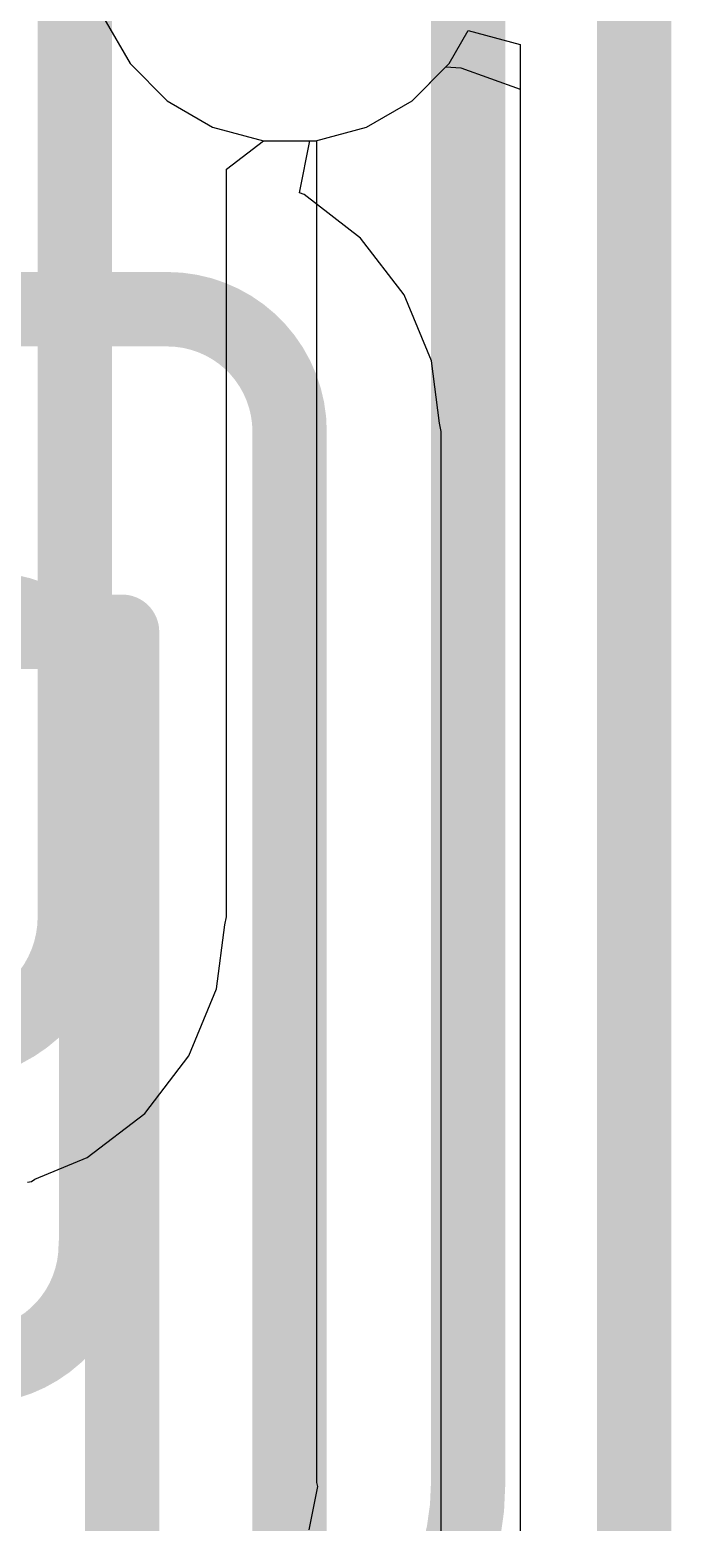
# Model space of a CAD drawing. Header units: inches. Extents: x 0 to 35.2, y -0.7 to 15.9.
# Drawn here: x 2.4621 to 2.5483, y 0.1866 to 0.3871 of the extents above; entities that cross this region are included whole.
import ezdxf

# ---------------------------------------------------------------- set-up
doc = ezdxf.new("R2010")
doc.units = ezdxf.units.IN
doc.header["$MEASUREMENT"] = 0
for name, color, linetype in [('Bottom Layer', 5, 'Continuous'), ('GND1', 16, 'Continuous'), ('GND2', 76, 'Continuous'), ('Mechanical 6', 56, 'Continuous'), ('Top Layer', 1, 'Continuous'), ('Top Overlay', 2, 'Continuous')]:
    doc.layers.add(name, color=color, linetype=linetype)

# ---------------------------------------------------------------- blocks, each defined once
blk = doc.blocks.new('SFMC_104_X1_XX_D___570_1')
at = {"layer": 'Top Overlay'}
for points in [[(-0.1275, 0.08, 0.01, 0.01, 0), (-0.1275, -0.08, 0.01, 0.01, 0)], [(0.1275, -0.08, 0.01, 0.01, 0), (-0.1275, -0.08, 0.01, 0.01, 0)]]:
    blk.add_lwpolyline(points, format="xyseb", dxfattribs=at)
blk.add_lwpolyline([(-0.13, -0.08, 0.005, 0.005, 1), (-0.125, -0.08, 0.005, 0.005, 1)], format="xyseb", close=True, dxfattribs=at)
blk.add_lwpolyline([(-0.13, -0.08, 0.005, 0.005, 1), (-0.125, -0.08, 0.005, 0.005, 1)], format="xyseb", close=True, dxfattribs=at)

msp = doc.modelspace()

# ---------------------------------------------------------------- linework, layer by layer
at = {"layer": 'Bottom Layer'}
for p, q in [((2.51845, 0.38254), (2.52101, 0.38697)), ((2.52101, 0.38697), (2.52801, 0.3851)), ((2.52801, 0.3851), (2.52801, 0.01529)), ((2.51346, 0.37755), (2.51845, 0.38254)), ((2.50735, 0.37402), (2.51346, 0.37755)), ((2.50053, 0.37219), (2.50735, 0.37402)), ((2.49833, 0.36519), (2.49972, 0.37219)), ((2.49972, 0.37219), (2.50053, 0.37219)), ((2.49894, 0.36494), (2.49833, 0.36519)), ((2.50655, 0.3591), (2.49894, 0.36494)), ((2.51239, 0.35148), (2.50655, 0.3591)), ((2.51606, 0.34262), (2.51239, 0.35148)), ((2.51716, 0.33426), (2.51606, 0.34262)), ((2.51739, 0.33311), (2.51716, 0.33426)), ((2.51739, 0.18001), (2.51739, 0.33311))]:
    msp.add_line(p, q, dxfattribs=at)
for points in [[(2.39407, 0.34955, 0.01, 0.01, 0), (2.48056, 0.34955, 0.01, 0.01, 0)], [(2.48056, 0.34955, 0.01, 0.01, -0.414214), (2.497, 0.33311, 0.01, 0.01, 0)], [(2.497, 0.18001, 0.01, 0.01, 0), (2.497, 0.33311, 0.01, 0.01, 0)], [(2.45686, 0.30915, 0.01, 0.01, -0.414214), (2.471, 0.29501, 0.01, 0.01, 0)], [(2.471, 0.22385, 0.01, 0.01, 0), (2.471, 0.29501, 0.01, 0.01, 0)], [(2.47093, 0.22384, 0.01, 0.01, -0.414214), (2.45454, 0.20745, 0.01, 0.01, 0)]]:
    msp.add_lwpolyline(points, format="xyseb", dxfattribs=at)
for points in [[(2.47806, 0.34955, 0.005, 0.005, 1), (2.48306, 0.34955, 0.005, 0.005, 1)], [(2.47806, 0.34955, 0.005, 0.005, 1), (2.48306, 0.34955, 0.005, 0.005, 1)], [(2.4945, 0.33311, 0.005, 0.005, 1), (2.4995, 0.33311, 0.005, 0.005, 1)], [(2.4945, 0.33311, 0.005, 0.005, 1), (2.4995, 0.33311, 0.005, 0.005, 1)], [(2.4685, 0.29501, 0.005, 0.005, 1), (2.4735, 0.29501, 0.005, 0.005, 1)], [(2.4685, 0.29501, 0.005, 0.005, 1), (2.4735, 0.29501, 0.005, 0.005, 1)], [(2.46843, 0.22384, 0.005, 0.005, 1), (2.47343, 0.22384, 0.005, 0.005, 1)], [(2.4685, 0.22385, 0.005, 0.005, 1), (2.4735, 0.22385, 0.005, 0.005, 1)]]:
    msp.add_lwpolyline(points, format="xyseb", close=True, dxfattribs=at)
at = {"layer": 'GND1'}
for p, q in [((2.47202, 0.38865), (2.47555, 0.38254)), ((2.47555, 0.38254), (2.48054, 0.37755)), ((2.51346, 0.37755), (2.51801, 0.3821)), ((2.51801, 0.3821), (2.52003, 0.38197)), ((2.52003, 0.38197), (2.52801, 0.3791)), ((2.52801, 0.3791), (2.52801, 0.01529)), ((2.48054, 0.37755), (2.48665, 0.37402)), ((2.50735, 0.37402), (2.51346, 0.37755)), ((2.48665, 0.37402), (2.49347, 0.37219)), ((2.50053, 0.37219), (2.50735, 0.37402)), ((2.49347, 0.37219), (2.50053, 0.37219))]:
    msp.add_line(p, q, dxfattribs=at)
at = {"layer": 'GND2'}
for p, q in [((2.47202, 0.38865), (2.47555, 0.38254)), ((2.47555, 0.38254), (2.48054, 0.37755)), ((2.48054, 0.37755), (2.48665, 0.37402)), ((2.48665, 0.37402), (2.49347, 0.37219)), ((2.49347, 0.37219), (2.50053, 0.37219)), ((2.50053, 0.37219), (2.50062, 0.37212)), ((2.50062, 0.37212), (2.50062, 0.19194)), ((2.50073, 0.19141), (2.49957, 0.18559)), ((2.50062, 0.19194), (2.50073, 0.19141))]:
    msp.add_line(p, q, dxfattribs=at)
for points in [[(2.52101, 0.19194, 0.01, 0.01, 0), (2.52101, 0.43215, 0.01, 0.01, 0)], [(2.52101, 0.19194, 0.01, 0.01, -0.414214), (2.48425, 0.15517, 0.01, 0.01, 0)]]:
    msp.add_lwpolyline(points, format="xyseb", dxfattribs=at)
msp.add_lwpolyline([(2.51851, 0.19194, 0.005, 0.005, 1), (2.52351, 0.19194, 0.005, 0.005, 1)], format="xyseb", close=True, dxfattribs=at)
msp.add_lwpolyline([(2.51851, 0.19194, 0.005, 0.005, 1), (2.52351, 0.19194, 0.005, 0.005, 1)], format="xyseb", close=True, dxfattribs=at)
at = {"layer": 'Mechanical 6'}
msp.add_lwpolyline([(2.54331, 0, 0.01, 0.01, 0), (2.54331, 3.2874, 0.01, 0.01, 0)], format="xyseb", dxfattribs=at)
at = {"layer": 'Top Layer'}
for p, q in [((2.51845, 0.38254), (2.52101, 0.38697)), ((2.52101, 0.38697), (2.52801, 0.3851)), ((2.52801, 0.3851), (2.52801, 0.01529)), ((2.51346, 0.37755), (2.51845, 0.38254)), ((2.50735, 0.37402), (2.51346, 0.37755)), ((2.50053, 0.37219), (2.50735, 0.37402)), ((2.48851, 0.36838), (2.49347, 0.37219)), ((2.49347, 0.37219), (2.50053, 0.37219)), ((2.48851, 0.26793), (2.48851, 0.36838)), ((2.48717, 0.25827), (2.4883, 0.26685)), ((2.4883, 0.26685), (2.48851, 0.26793)), ((2.48344, 0.24926), (2.48717, 0.25827)), ((2.47751, 0.24153), (2.48344, 0.24926)), ((2.46978, 0.2356), (2.47751, 0.24153)), ((2.46272, 0.23268), (2.46978, 0.2356)), ((2.46227, 0.23238), (2.46272, 0.23268)), ((2.46174, 0.23227), (2.46227, 0.23238))]:
    msp.add_line(p, q, dxfattribs=at)
for points in [[(2.46812, 0.26793, 0.01, 0.01, 0), (2.46812, 0.63891, 0.01, 0.01, 0)], [(2.46812, 0.26793, 0.01, 0.01, -0.414214), (2.45111, 0.25092, 0.01, 0.01, 0)]]:
    msp.add_lwpolyline(points, format="xyseb", dxfattribs=at)
msp.add_lwpolyline([(2.46562, 0.26793, 0.005, 0.005, 1), (2.47062, 0.26793, 0.005, 0.005, 1)], format="xyseb", close=True, dxfattribs=at)
msp.add_lwpolyline([(2.46562, 0.26793, 0.005, 0.005, 1), (2.47062, 0.26793, 0.005, 0.005, 1)], format="xyseb", close=True, dxfattribs=at)

# ---------------------------------------------------------------- block references
at = {"rotation": 180}
msp.add_blockref('SFMC_104_X1_XX_D___570_1', (2.34697, 0.22622), dxfattribs=at)

doc.saveas('drawing.dxf')
